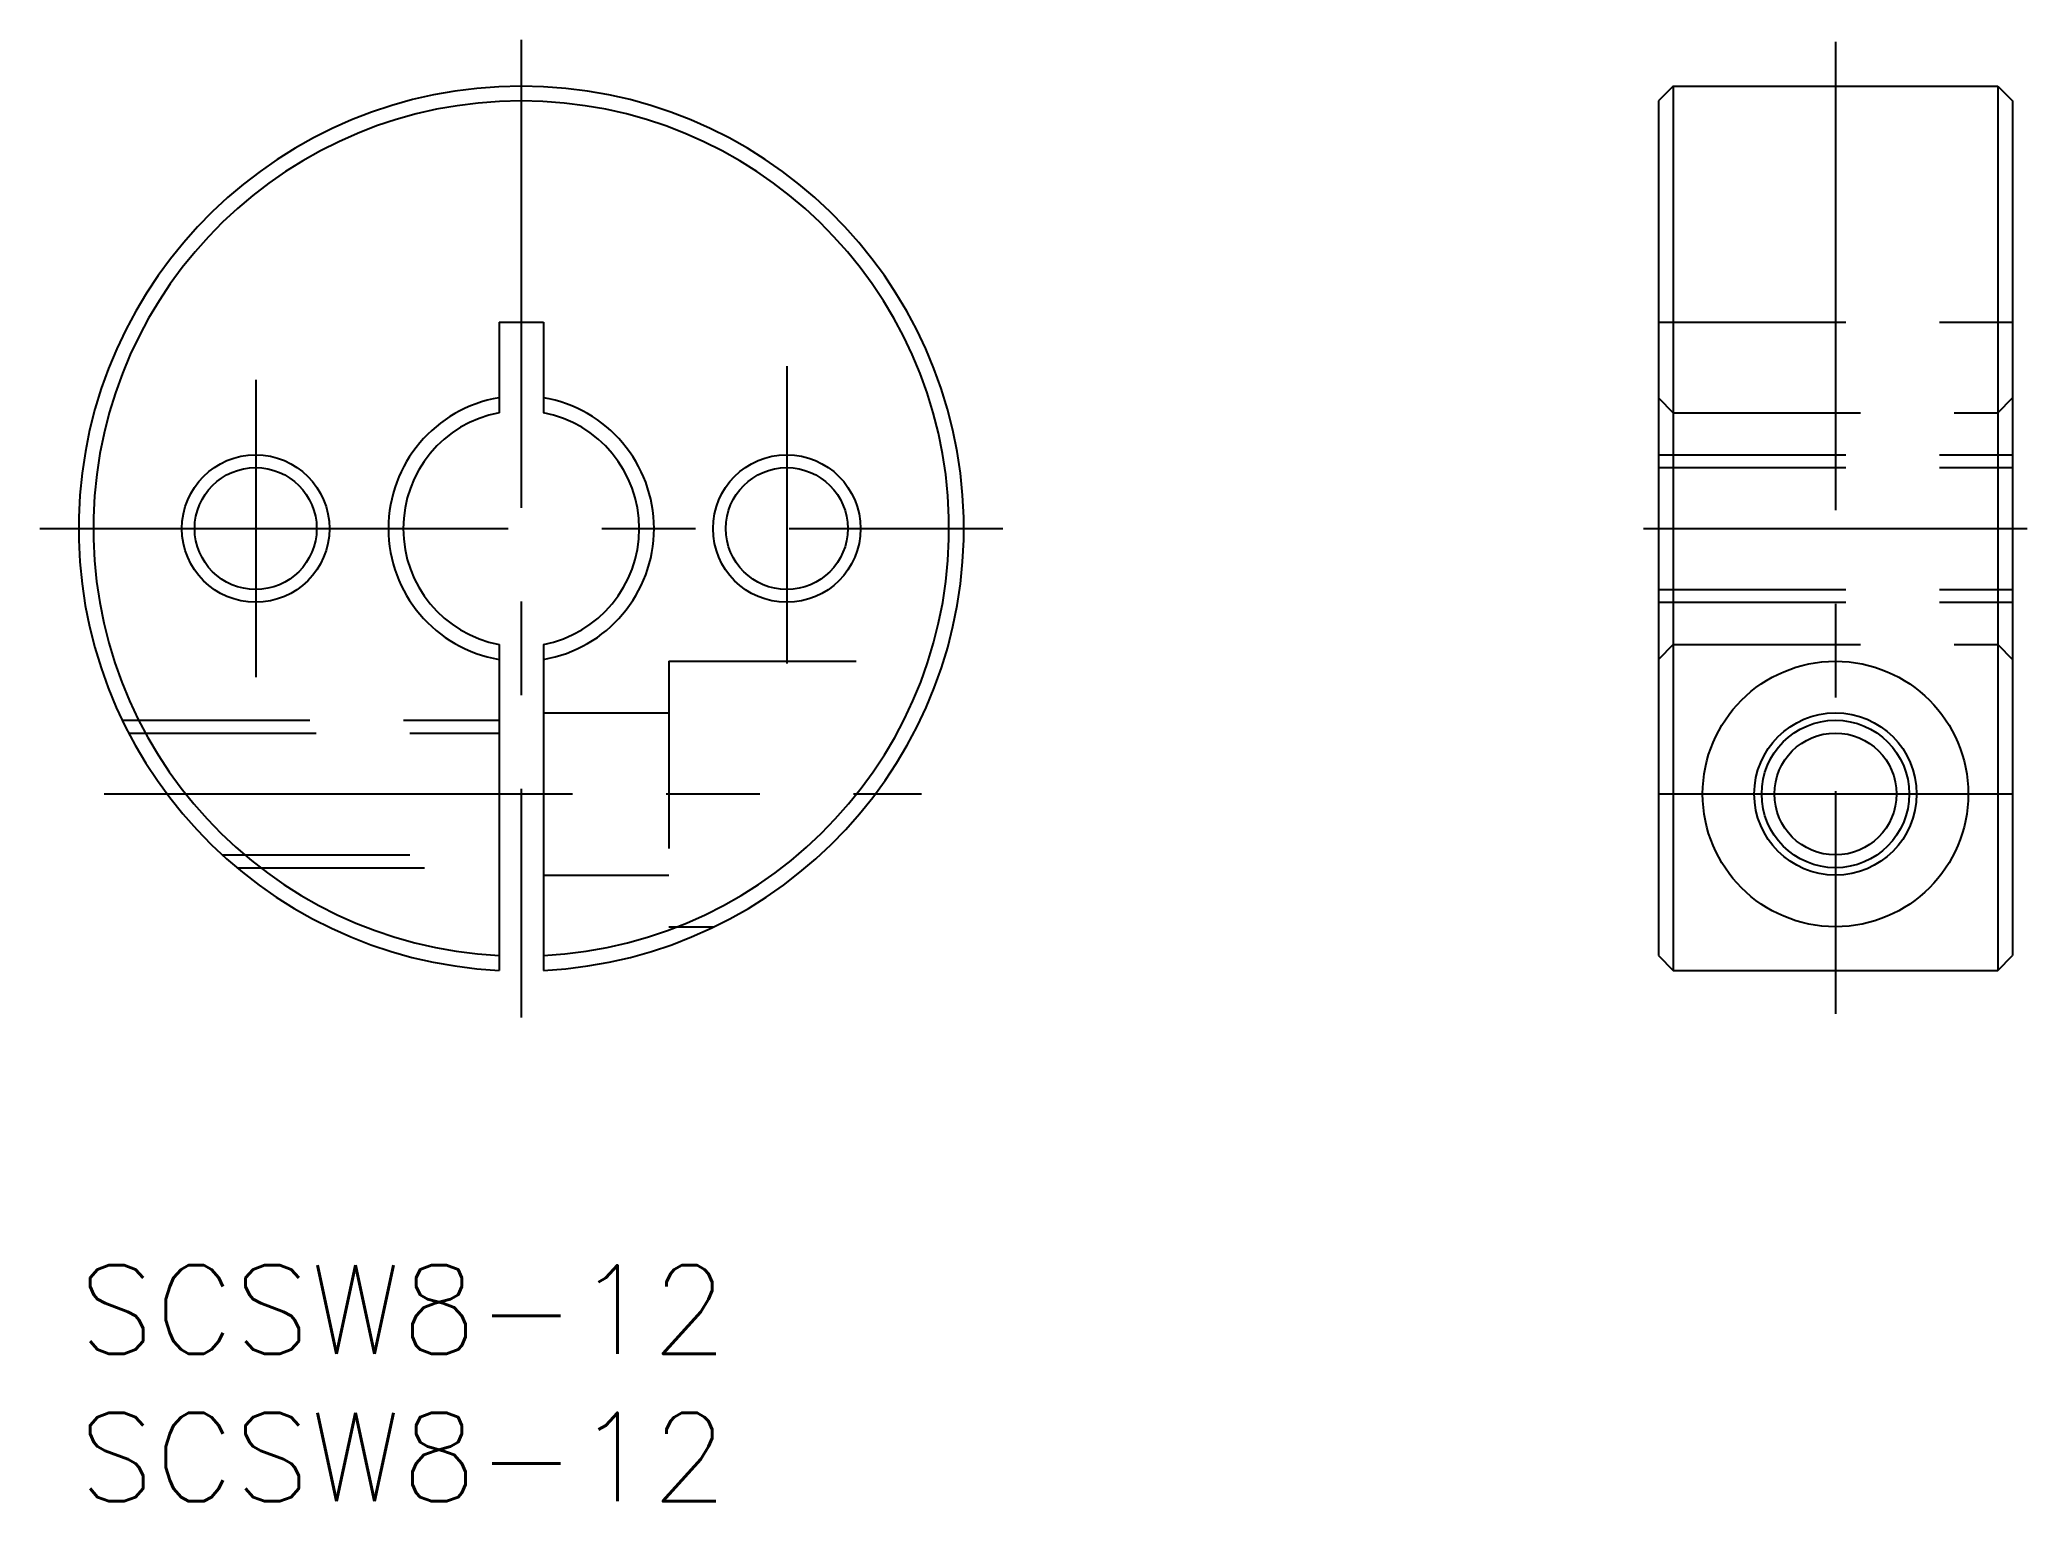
# Model space of a CAD drawing. Extents: x -1.3 to 66, y -8 to 41.6.
import ezdxf

# ---------------------------------------------------------------- set-up
doc = ezdxf.new("R2010")
doc.units = 0
doc.header["$LTSCALE"] = 0.5
doc.linetypes.add('CENTER', pattern=[50.8, 31.75, -6.35, 6.35, -6.35])
doc.linetypes.add('DASHED', pattern=[19.05, 12.7, -6.35])
for name, color, linetype in [('MSM_CENTER', 1, 'CENTER'), ('MSM_CONTINUOUS', 7, 'CONTINUOUS'), ('MSM_DASHED', 4, 'DASHED'), ('MSM_NARROW', 5, 'CONTINUOUS'), ('MSM_PART_NUMBER', 7, 'CONTINUOUS')]:
    doc.layers.add(name, color=color, linetype=linetype)
doc.styles.get("Standard").update_dxf_attribs({"font": 'txt.shx', "height": 3, "bigfont": 'bigfont.shx'})

# ---------------------------------------------------------------- blocks, each defined once
blk = doc.blocks.new('*U2')
at = {"layer": 'MSM_PART_NUMBER'}
blk.add_text('SCSW8-12', height=3, dxfattribs=at).set_placement((0, -3))
blk = doc.blocks.new('*U3')
at = {"layer": 'MSM_PART_NUMBER'}
blk.add_text('SCSW8-12', height=3, dxfattribs=at).set_placement((0, -8))

msp = doc.modelspace()

# ---------------------------------------------------------------- linework, layer by layer
at = {"layer": 'MSM_CENTER'}
for p, q in [((15, 41.556), (15, 8.406)), ((59.539, 41.481), (59.539, 8.522)), ((24, 30.485), (24, 20.408)), ((6, 30.019), (6, 19.942)), ((-1.318, 24.981), (31.318, 24.981)), ((53.039, 24.981), (66.039, 24.981)), ((0.862, 15.981), (28.565, 15.981)), ((53.539, 15.981), (65.539, 15.981))]:
    msp.add_line(p, q, dxfattribs=at)
at = {"layer": 'MSM_CONTINUOUS'}
for p, q in [((54.039, 39.981), (53.539, 39.481)), ((54.039, 39.981), (54.039, 10)), ((54.039, 39.981), (65.039, 39.981)), ((65.039, 39.981), (65.039, 10)), ((65.039, 39.981), (65.539, 39.481)), ((53.539, 39.481), (53.539, 10.5)), ((65.539, 39.481), (65.539, 10.5)), ((14.25, 31.981), (14.25, 28.91)), ((14.25, 31.981), (15.75, 31.981)), ((15.75, 31.981), (15.75, 28.91)), ((14.25, 21.052), (14.25, 10)), ((15.75, 21.052), (15.75, 10)), ((53.539, 10.5), (54.039, 10)), ((65.039, 10), (65.539, 10.5)), ((54.039, 10), (65.039, 10))]:
    msp.add_line(p, q, dxfattribs=at)
for centre, radius in [((6, 24.981), 2.067), ((24, 24.981), 2.067), ((59.539, 15.981), 4.5), ((59.539, 15.981), 2.75), ((59.539, 15.981), 2.067)]:
    msp.add_circle(centre, radius, dxfattribs=at)
for radius, start, end in [(15, 272.86598, 267.13402), (14.5, 272.9649, 267.0351), (4.5, 99.59407, 260.40593), (4.5, 279.59407, 80.40593), (4, 100.80692, 259.19308), (4, 280.80692, 79.19308)]:
    msp.add_arc((15, 24.981), radius, start, end, dxfattribs=at)
at = {"layer": 'MSM_DASHED'}
for p, q in [((53.539, 31.981), (65.539, 31.981)), ((53.539, 29.418), (54.039, 28.91)), ((65.039, 28.91), (65.539, 29.418)), ((54.039, 28.91), (65.039, 28.91)), ((53.539, 27.481), (65.539, 27.481)), ((53.539, 27.048), (65.539, 27.048)), ((53.539, 22.914), (65.539, 22.914)), ((53.539, 22.481), (65.539, 22.481)), ((54.039, 21.052), (53.539, 20.544)), ((54.039, 21.052), (65.039, 21.052)), ((65.039, 21.052), (65.539, 20.544)), ((20, 20.481), (20, 11.481)), ((20, 20.481), (29.309, 20.481)), ((1.481, 18.481), (14.25, 18.481)), ((15.75, 18.731), (20, 18.731)), ((1.698, 18.048), (14.25, 18.048)), ((4.875, 13.914), (14.25, 13.914)), ((5.369, 13.481), (14.25, 13.481)), ((15.75, 13.231), (20, 13.231)), ((20, 11.481), (21.538, 11.481))]:
    msp.add_line(p, q, dxfattribs=at)
at = {"layer": 'MSM_NARROW'}
for centre in [(6, 24.981), (24, 24.981), (59.539, 15.981)]:
    msp.add_circle(centre, 2.5, dxfattribs=at)

# ---------------------------------------------------------------- block references
at = {"layer": 'MSM_CONTINUOUS'}
for name in ['*U2', '*U3']:
    msp.add_blockref(name, (0, 0), dxfattribs=at)

doc.saveas('drawing.dxf')
